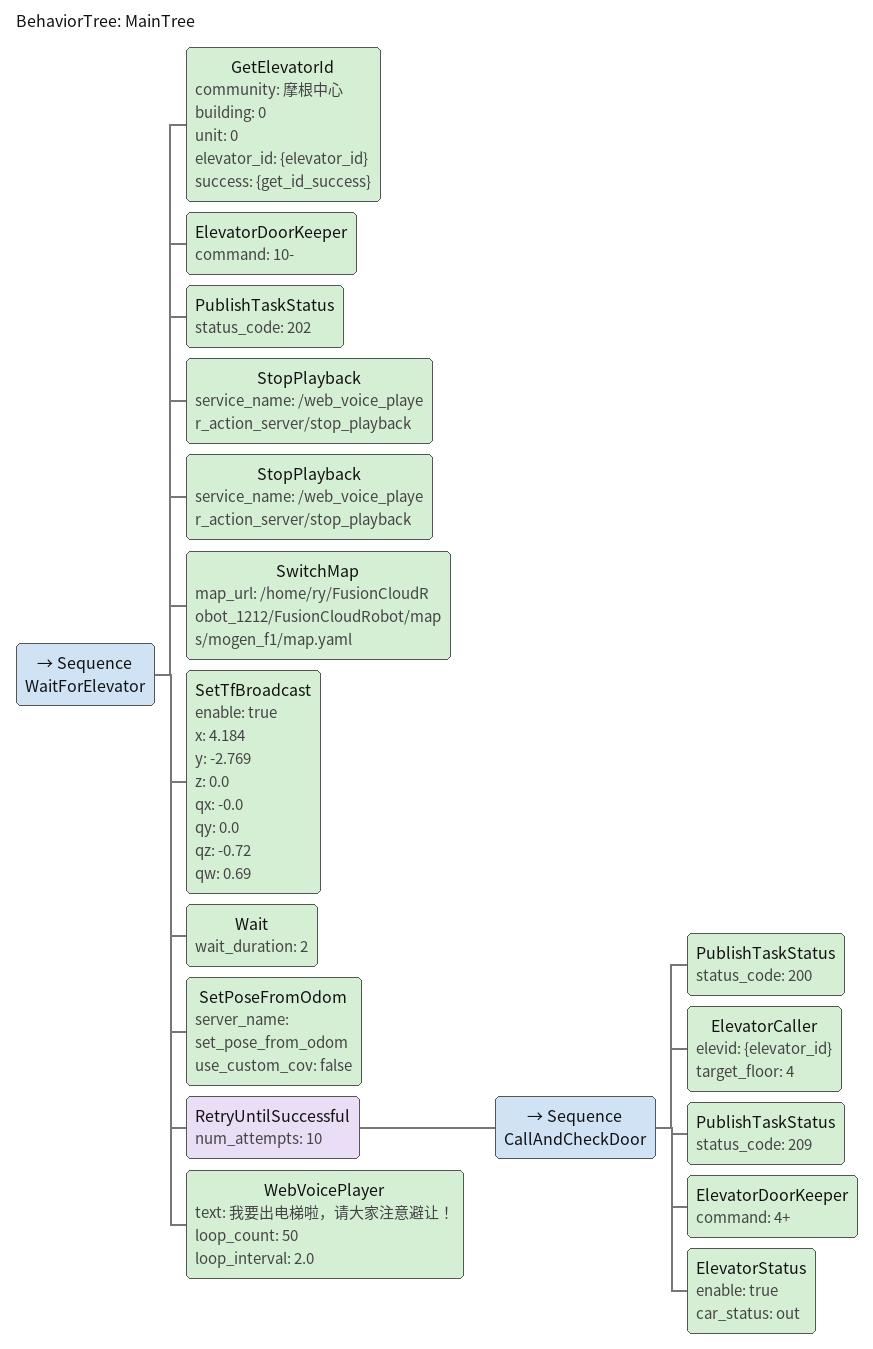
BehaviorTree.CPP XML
<root main_tree_to_execute="MainTree">
  <BehaviorTree ID="MainTree">
    <Sequence name="WaitForElevator">
      <!-- 使用默认参数 -->
      <!--VirtualElevatorJudge topic_name="/is_elevator_open"/-->
      <GetElevatorId
        community="摩根中心"
        building="0"
        unit="0"
        elevator_id="{elevator_id}"
        success="{get_id_success}"/>
      <ElevatorDoorKeeper command="10-"/>
      <PublishTaskStatus status_code="202"/>
      <StopPlayback service_name="/web_voice_player_action_server/stop_playback"/>
      <StopPlayback service_name="/web_voice_player_action_server/stop_playback"/>
      <SwitchMap map_url="/home/ry/FusionCloudRobot_1212/FusionCloudRobot/maps/mogen_f1/map.yaml"/>
      <SetTfBroadcast enable="true" x="4.184" y="-2.769" z="0.0" qx="-0.0" qy="0.0" qz="-0.72" qw="0.69"/>
      <Wait wait_duration="2"/>
      <SetPoseFromOdom server_name="set_pose_from_odom" use_custom_cov="false"/>
      <RetryUntilSuccessful num_attempts="10">
        <Sequence name="CallAndCheckDoor">

          <PublishTaskStatus status_code="200"/>
          <!-- 2.1 呼叫电梯 -->
          <ElevatorCaller
            elevid="{elevator_id}"
            target_floor="4"/>

          <PublishTaskStatus status_code="209"/>

          <!-- 2.2 发送开门指令 -->
          <ElevatorDoorKeeper command="4+"/>

          <!-- 2.3 视觉检测电梯门是否打开 (门未开则返回FAILURE，触发重试) -->
          <ElevatorStatus
            enable="true"
            car_status="out"/>

        </Sequence>
      </RetryUntilSuccessful>

      <WebVoicePlayer
  	    text="我要出电梯啦，请大家注意避让！"
        loop_count="50"
        loop_interval="2.0"/>
    </Sequence>
  </BehaviorTree>
</root>
